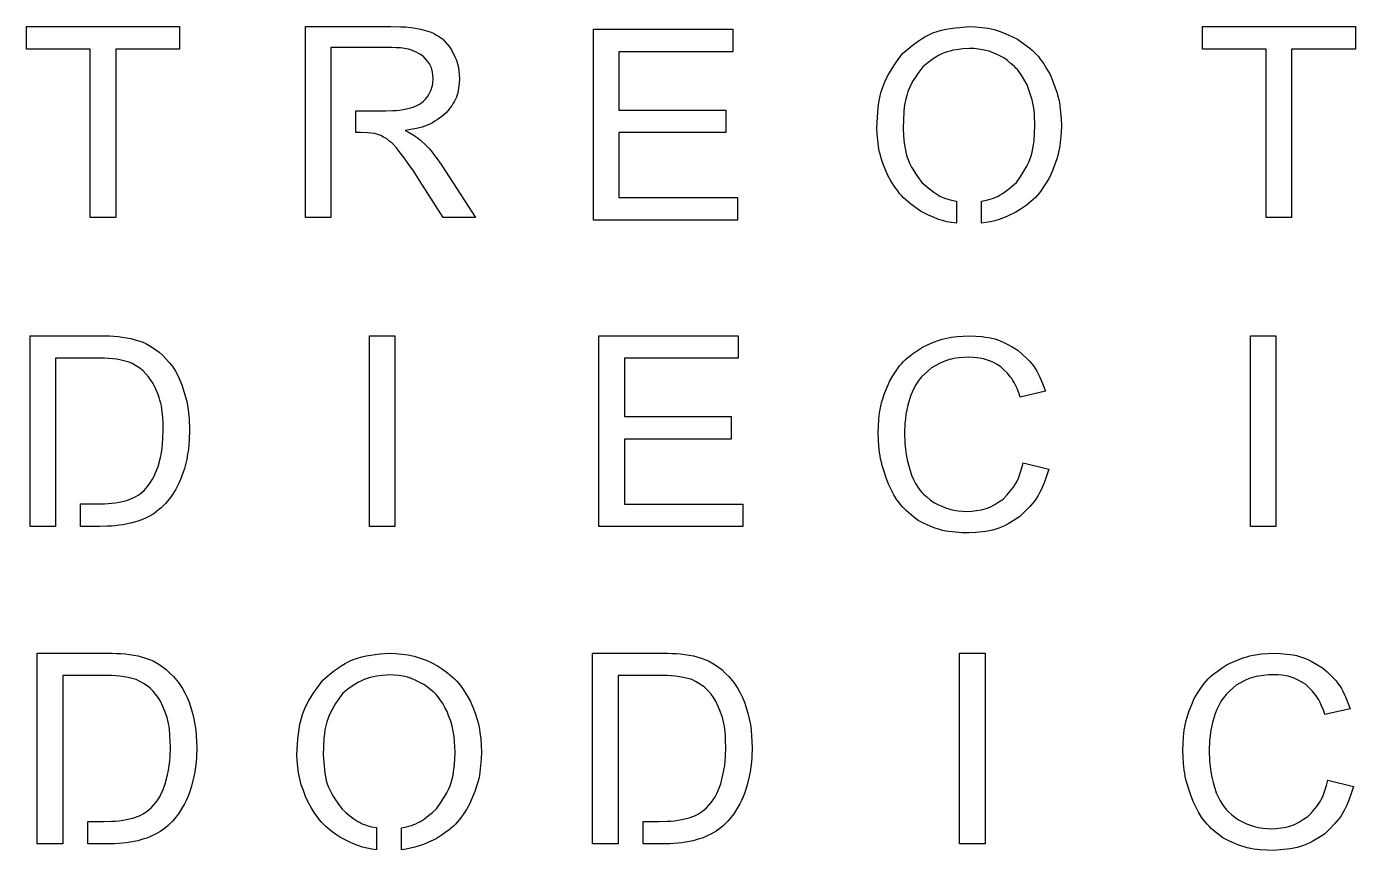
# Model space of a CAD drawing. Extents: x 0.8 to 30, y -21.9 to 7.4.
# Drawn here: x 0.855 to 3.742, y 4.213 to 6.004 of the extents above; entities that cross this region are included whole.
import ezdxf

# ---------------------------------------------------------------- set-up
doc = ezdxf.new("R2010")
doc.units = 0
doc.layers.get('0').update_dxf_attribs({"linetype": 'CONTINUOUS'})

msp = doc.modelspace()

# ---------------------------------------------------------------- linework, layer by layer
at = {"color": 1}
for points in [[(1.048169, 5.955245), (1.048169, 5.589301), (0.992684, 5.589301), (0.992684, 5.955245), (0.854544, 5.955245), (0.854544, 6.004207), (1.18688, 6.004207), (1.18688, 5.955245)], [(1.515889, 5.958358), (1.515889, 5.5893), (1.460404, 5.5893), (1.460404, 6.004207), (1.646306, 6.004207), (1.646306, 6.004207), (1.667969, 6.003841), (1.678747, 6.003274), (1.689456, 6.002253), (1.700078, 6.000628), (1.710611, 5.998436), (1.731534, 5.993013), (1.731534, 5.993013), (1.738603, 5.989536), (1.745512, 5.985869), (1.7521, 5.981818), (1.758207, 5.977207), (1.763734, 5.971923), (1.768798, 5.966099), (1.773553, 5.959916), (1.778152, 5.953551), (1.778152, 5.953551), (1.785573, 5.938755), (1.788743, 5.931211), (1.791302, 5.923497), (1.793097, 5.915572), (1.794281, 5.907476), (1.795579, 5.891005), (1.795579, 5.891005), (1.794701, 5.880657), (1.793479, 5.870441), (1.792638, 5.865422), (1.791569, 5.860486), (1.790232, 5.855649), (1.78859, 5.850928), (1.786642, 5.846336), (1.78435, 5.841861), (1.78183, 5.837488), (1.77908, 5.833203), (1.773072, 5.82482), (1.766709, 5.816573), (1.766709, 5.816573), (1.756867, 5.80892), (1.746845, 5.801656), (1.741708, 5.798292), (1.73646, 5.795155), (1.731079, 5.79232), (1.725541, 5.789826), (1.719858, 5.787672), (1.714045, 5.785782), (1.702102, 5.782683), (1.689865, 5.780226), (1.677479, 5.778072), (1.677479, 5.778072), (1.686328, 5.773661), (1.694933, 5.768869), (1.703091, 5.763381), (1.71094, 5.757413), (1.71094, 5.757413), (1.72367, 5.74462), (1.729819, 5.738044), (1.735712, 5.731256), (1.741303, 5.724222), (1.746662, 5.716996), (1.756985, 5.702222), (1.829916, 5.589297), (1.760132, 5.589297), (1.704647, 5.675618), (1.704647, 5.675618), (1.695057, 5.690199), (1.685256, 5.704637), (1.675066, 5.718806), (1.664602, 5.732786), (1.664602, 5.732786), (1.658288, 5.740458), (1.651608, 5.747764), (1.648018, 5.751166), (1.644237, 5.754378), (1.636411, 5.760516), (1.636411, 5.760516), (1.6304, 5.763993), (1.62422, 5.767092), (1.61775, 5.769511), (1.611101, 5.771552), (1.611101, 5.771552), (1.603417, 5.772572), (1.595709, 5.773253), (1.580214, 5.773543), (1.570372, 5.773543), (1.570372, 5.821093), (1.635152, 5.821093), (1.635152, 5.821093), (1.650261, 5.821394), (1.657778, 5.82181), (1.665252, 5.822528), (1.672665, 5.823662), (1.680021, 5.825174), (1.694638, 5.828877), (1.694638, 5.828877), (1.704232, 5.833269), (1.708788, 5.835764), (1.713054, 5.838636), (1.716958, 5.841962), (1.720548, 5.845666), (1.727231, 5.853754), (1.727231, 5.853754), (1.731922, 5.862499), (1.733946, 5.866967), (1.735588, 5.871547), (1.736734, 5.876268), (1.737498, 5.881102), (1.738376, 5.890962), (1.738376, 5.890962), (1.737689, 5.897894), (1.736734, 5.904716), (1.735283, 5.911311), (1.73429, 5.914486), (1.733067, 5.917585), (1.731616, 5.920571), (1.729936, 5.923443), (1.725994, 5.928946), (1.721533, 5.934222), (1.716812, 5.939385), (1.716812, 5.939385), (1.709006, 5.944075), (1.701096, 5.948436), (1.692984, 5.95214), (1.688821, 5.953652), (1.684574, 5.954899), (1.680247, 5.955882), (1.675854, 5.956638), (1.666902, 5.95762), (1.657793, 5.958112), (1.648604, 5.958347)], [(2.39927, 5.63233), (2.39927, 5.583368), (2.086382, 5.583368), (2.086382, 5.998275), (2.389545, 5.998275), (2.389545, 5.949312), (2.141867, 5.949312), (2.141867, 5.822237), (2.373815, 5.822237), (2.373815, 5.773557), (2.141867, 5.773557), (2.141867, 5.63233)], [(2.929704, 5.576816), (2.929704, 5.62473), (2.929704, 5.62473), (2.940528, 5.626733), (2.945818, 5.628018), (2.951004, 5.62953), (2.95608, 5.631306), (2.96103, 5.633347), (2.965854, 5.63569), (2.970559, 5.638298), (2.975161, 5.641171), (2.979672, 5.644232), (2.988471, 5.650876), (2.997065, 5.658), (3.005555, 5.665363), (3.005555, 5.665363), (3.015092, 5.679309), (3.019671, 5.686346), (3.024021, 5.693459), (3.02807, 5.700678), (3.031736, 5.708025), (3.034945, 5.715524), (3.037618, 5.7232), (3.039795, 5.731049), (3.041514, 5.739051), (3.042851, 5.747184), (3.043882, 5.755427), (3.045218, 5.772147), (3.046021, 5.789041), (3.046021, 5.789041), (3.044951, 5.811794), (3.043882, 5.823064), (3.042163, 5.834209), (3.039642, 5.845193), (3.036396, 5.856036), (3.032691, 5.866784), (3.028742, 5.877488), (3.028742, 5.877488), (3.024029, 5.886184), (3.019114, 5.894707), (3.01379, 5.902882), (3.010925, 5.906786), (3.00787, 5.910528), (3.004623, 5.914118), (3.001186, 5.917558), (2.993857, 5.924032), (2.986107, 5.930147), (2.978148, 5.936081), (2.978148, 5.936081), (2.969364, 5.94065), (2.960507, 5.944966), (2.951505, 5.948776), (2.946925, 5.950401), (2.942285, 5.951799), (2.932801, 5.953916), (2.923104, 5.955314), (2.913266, 5.956221), (2.903359, 5.956864), (2.903359, 5.956864), (2.889197, 5.955541), (2.875226, 5.953765), (2.86837, 5.952555), (2.861633, 5.951043), (2.855041, 5.949191), (2.848613, 5.946924), (2.842364, 5.944203), (2.836284, 5.941066), (2.830345, 5.937589), (2.824525, 5.933802), (2.813151, 5.925581), (2.801964, 5.916889), (2.801964, 5.916889), (2.79143, 5.901952), (2.786393, 5.894405), (2.781634, 5.886763), (2.777242, 5.878996), (2.773312, 5.87107), (2.769951, 5.86296), (2.767201, 5.854637), (2.764986, 5.846122), (2.763267, 5.837441), (2.762007, 5.828616), (2.76109, 5.81967), (2.760021, 5.80151), (2.759524, 5.783157), (2.759524, 5.783157), (2.760441, 5.76692), (2.761892, 5.750865), (2.762961, 5.742959), (2.764336, 5.735165), (2.766093, 5.727508), (2.768308, 5.720006), (2.77102, 5.712681), (2.774266, 5.705538), (2.777933, 5.698546), (2.781962, 5.691683), (2.786282, 5.684921), (2.790819, 5.678236), (2.800257, 5.664992), (2.800257, 5.664992), (2.808671, 5.657759), (2.817184, 5.650755), (2.825899, 5.644213), (2.834913, 5.638366), (2.839565, 5.635758), (2.844328, 5.633415), (2.849216, 5.631374), (2.854227, 5.629598), (2.859349, 5.628086), (2.864566, 5.626801), (2.875249, 5.624798), (2.875249, 5.576805), (2.875249, 5.576805), (2.864917, 5.578127), (2.854731, 5.579979), (2.844729, 5.582474), (2.834928, 5.585686), (2.825292, 5.589519), (2.815782, 5.593801), (2.796968, 5.603121), (2.796968, 5.603121), (2.786045, 5.610903), (2.775389, 5.618923), (2.765268, 5.627423), (2.76049, 5.631928), (2.755949, 5.636645), (2.751664, 5.641588), (2.747612, 5.646743), (2.740072, 5.65756), (2.733068, 5.668853), (2.726331, 5.680384), (2.726331, 5.680384), (2.721117, 5.69283), (2.716187, 5.70534), (2.711821, 5.717978), (2.70995, 5.724366), (2.708307, 5.73081), (2.706932, 5.737314), (2.705825, 5.743875), (2.704182, 5.757133), (2.703113, 5.77052), (2.702311, 5.783971), (2.702311, 5.783971), (2.703571, 5.806228), (2.704412, 5.817279), (2.705519, 5.828236), (2.706971, 5.839068), (2.70888, 5.849745), (2.711325, 5.860237), (2.71438, 5.870509), (2.718123, 5.880532), (2.722565, 5.89031), (2.727614, 5.899872), (2.733163, 5.909256), (2.739118, 5.918497), (2.745374, 5.927632), (2.75839, 5.94572), (2.75839, 5.94572), (2.774106, 5.958695), (2.782062, 5.964954), (2.790132, 5.970937), (2.798355, 5.976549), (2.806772, 5.981704), (2.815419, 5.986304), (2.824337, 5.990261), (2.833542, 5.993549), (2.843002, 5.996195), (2.852684, 5.998311), (2.862549, 6.000012), (2.87256, 6.001372), (2.882681, 6.002468), (2.903106, 6.004207), (2.903106, 6.004207), (2.916894, 6.003376), (2.930594, 6.002204), (2.944114, 6.00039), (2.950779, 5.999143), (2.957367, 5.997593), (2.963871, 5.995741), (2.970295, 5.993587), (2.982945, 5.988549), (2.995411, 5.98283), (3.007786, 5.976772), (3.007786, 5.976772), (3.018774, 5.969119), (3.029494, 5.96122), (3.03467, 5.9571), (3.039677, 5.952829), (3.044481, 5.948373), (3.049049, 5.943702), (3.053361, 5.938796), (3.057436, 5.933679), (3.065022, 5.922926), (3.072072, 5.91169), (3.078855, 5.900208), (3.078855, 5.900208), (3.084336, 5.886817), (3.089499, 5.873359), (3.094029, 5.85976), (3.095939, 5.852889), (3.097581, 5.845954), (3.098956, 5.838958), (3.100064, 5.831906), (3.101629, 5.817661), (3.102622, 5.803284), (3.10331, 5.788843), (3.10331, 5.788843), (3.102584, 5.774164), (3.101553, 5.759552), (3.099873, 5.745084), (3.098727, 5.737926), (3.097275, 5.730828), (3.095519, 5.723802), (3.093494, 5.716841), (3.088732, 5.703076), (3.083304, 5.689462), (3.077549, 5.675924), (3.077549, 5.675924), (3.070567, 5.664465), (3.063318, 5.653263), (3.059499, 5.647839), (3.055519, 5.642575), (3.051337, 5.637503), (3.046918, 5.632657), (3.042236, 5.628062), (3.037313, 5.623696), (3.032179, 5.619528), (3.026874, 5.615525), (3.015883, 5.607883), (3.004612, 5.600502), (3.004612, 5.600502), (2.986497, 5.592274), (2.977357, 5.588476), (2.968122, 5.585074), (2.958757, 5.582164), (2.949232, 5.579858), (2.939554, 5.578158)], [(3.603671, 5.955214), (3.603671, 5.58927), (3.548186, 5.58927), (3.548186, 5.955214), (3.410046, 5.955214), (3.410046, 6.004176), (3.742382, 6.004176), (3.742382, 5.955214)], [(0.917553, 4.917255), (0.862068, 4.917255), (0.862068, 5.332162), (1.0065, 5.332162), (1.0065, 5.332162), (1.025279, 5.331978), (1.034652, 5.331684), (1.044001, 5.331155), (1.053324, 5.330285), (1.062617, 5.329114), (1.081152, 5.326204), (1.081152, 5.326204), (1.097785, 5.321309), (1.105889, 5.318437), (1.113742, 5.315073), (1.121277, 5.311056), (1.128545, 5.306501), (1.142638, 5.296501), (1.142638, 5.296501), (1.150556, 5.288821), (1.158252, 5.28099), (1.165505, 5.272853), (1.168904, 5.26862), (1.172112, 5.264255), (1.177902, 5.255109), (1.18305, 5.24552), (1.187771, 5.235637), (1.192278, 5.225606), (1.192278, 5.225606), (1.199527, 5.201474), (1.202582, 5.189316), (1.204988, 5.177044), (1.206631, 5.164644), (1.207662, 5.152141), (1.208731, 5.12697), (1.208731, 5.12697), (1.208044, 5.105745), (1.207356, 5.095178), (1.206249, 5.084667), (1.204607, 5.074228), (1.202506, 5.06385), (1.197556, 5.043195), (1.197556, 5.043195), (1.192106, 5.027291), (1.189089, 5.019468), (1.185766, 5.011803), (1.182023, 5.004339), (1.177883, 4.997052), (1.168973, 4.982773), (1.168973, 4.982773), (1.160578, 4.972213), (1.156189, 4.967122), (1.151576, 4.962258), (1.146672, 4.957685), (1.141519, 4.953361), (1.130795, 4.94513), (1.130795, 4.94513), (1.118932, 4.938418), (1.112886, 4.935318), (1.106703, 4.932559), (1.100359, 4.930178), (1.093889, 4.928062), (1.080743, 4.92432), (1.080743, 4.92432), (1.064057, 4.921183), (1.055689, 4.91986), (1.047286, 4.91884), (1.038845, 4.91816), (1.030378, 4.917744), (1.01339, 4.917328), (0.972085, 4.917328), (0.972085, 4.966291), (1.007097, 4.966291), (1.007097, 4.966291), (1.023573, 4.966585), (1.031777, 4.967001), (1.039943, 4.967719), (1.048055, 4.968815), (1.056117, 4.970327), (1.072158, 4.973955), (1.072158, 4.973955), (1.08244, 4.977848), (1.087436, 4.98004), (1.092259, 4.982535), (1.096862, 4.985407), (1.101269, 4.988582), (1.109763, 4.995491), (1.109763, 4.995491), (1.119617, 5.00735), (1.124158, 5.013507), (1.128233, 5.019932), (1.131785, 5.026667), (1.134917, 5.03364), (1.140505, 5.047987), (1.140505, 5.047987), (1.145496, 5.067659), (1.147597, 5.077554), (1.149201, 5.087516), (1.150271, 5.097554), (1.15092, 5.107649), (1.151531, 5.127941), (1.151531, 5.127941), (1.15123, 5.140995), (1.150657, 5.153985), (1.149511, 5.166843), (1.148632, 5.173204), (1.147487, 5.179508), (1.146074, 5.185748), (1.144355, 5.191916), (1.142369, 5.198023), (1.140154, 5.204078), (1.135227, 5.216074), (1.129937, 5.227991), (1.129937, 5.227991), (1.124785, 5.235421), (1.119461, 5.242659), (1.113789, 5.249511), (1.107598, 5.255781), (1.104237, 5.258653), (1.100723, 5.261337), (1.093283, 5.266208), (1.085454, 5.270642), (1.077429, 5.27486), (1.077429, 5.27486), (1.059773, 5.279119), (1.050885, 5.28082), (1.041933, 5.282029), (1.032916, 5.282785), (1.023849, 5.283163), (1.005638, 5.283346), (0.917549, 5.283346)], [(1.655156, 5.332162), (1.655156, 4.917256), (1.599672, 4.917256), (1.599672, 5.332162)], [(2.411001, 4.966218), (2.411001, 4.917256), (2.098114, 4.917256), (2.098114, 5.332162), (2.401277, 5.332162), (2.401277, 5.2832), (2.153598, 5.2832), (2.153598, 5.156124), (2.385547, 5.156124), (2.385547, 5.107444), (2.153598, 5.107444), (2.153598, 4.966218)], [(2.897731, 4.950162), (2.897731, 4.950162), (2.908494, 4.950918), (2.919146, 4.952014), (2.929573, 4.953753), (2.934668, 4.954962), (2.939663, 4.956436), (2.944548, 4.95825), (2.94933, 4.960329), (2.958641, 4.965242), (2.967716, 4.970832), (2.976672, 4.976762), (2.976672, 4.976762), (2.984674, 4.98522), (2.992335, 4.993868), (2.995925, 4.998324), (2.999324, 5.002897), (3.002456, 5.00761), (3.005282, 5.012489), (3.007841, 5.017531), (3.010133, 5.02272), (3.014067, 5.033446), (3.01739, 5.044501), (3.020445, 5.055722), (3.075929, 5.041855), (3.075929, 5.041855), (3.071216, 5.027055), (3.066114, 5.012489), (3.063288, 5.005368), (3.060232, 4.998395), (3.056871, 4.991596), (3.053166, 4.985005), (3.049099, 4.978644), (3.044657, 4.972514), (3.039891, 4.966576), (3.034857, 4.960805), (3.024197, 4.949618), (3.01311, 4.938695), (3.01311, 4.938695), (3.000433, 4.930732), (2.987604, 4.92323), (2.981085, 4.919791), (2.974466, 4.916654), (2.967733, 4.913857), (2.960866, 4.911476), (2.953857, 4.90951), (2.946723, 4.907923), (2.939481, 4.906638), (2.932148, 4.905618), (2.917287, 4.904181), (2.902285, 4.903199), (2.902285, 4.903199), (2.887753, 4.903766), (2.873312, 4.904673), (2.859051, 4.906298), (2.85202, 4.90747), (2.845069, 4.908944), (2.838205, 4.910758), (2.831437, 4.912912), (2.82475, 4.915369), (2.818127, 4.91809), (2.805027, 4.924084), (2.792034, 4.930479), (2.792034, 4.930479), (2.781703, 4.938548), (2.771666, 4.946851), (2.766849, 4.951167), (2.762217, 4.955631), (2.757805, 4.960272), (2.75365, 4.965121), (2.749766, 4.970189), (2.746137, 4.975454), (2.739438, 4.986456), (2.733293, 4.997904), (2.727423, 5.009575), (2.727423, 5.009575), (2.722549, 5.023064), (2.717947, 5.036606), (2.713887, 5.050257), (2.71213, 5.057139), (2.710641, 5.064067), (2.709381, 5.071044), (2.708349, 5.078066), (2.70686, 5.092224), (2.705905, 5.106484), (2.705218, 5.120797), (2.705218, 5.120797), (2.705867, 5.13548), (2.706822, 5.150095), (2.708388, 5.164574), (2.709495, 5.17174), (2.71087, 5.178849), (2.712551, 5.18589), (2.714537, 5.192863), (2.719208, 5.206654), (2.724551, 5.220294), (2.73023, 5.233859), (2.73023, 5.233859), (2.737055, 5.245), (2.744144, 5.255893), (2.751759, 5.266282), (2.755846, 5.271211), (2.760162, 5.27592), (2.764734, 5.280387), (2.769542, 5.284628), (2.774549, 5.288676), (2.779724, 5.292565), (2.790445, 5.299991), (2.801437, 5.307161), (2.801437, 5.307161), (2.813544, 5.312664), (2.825728, 5.317861), (2.838068, 5.322449), (2.84432, 5.324414), (2.850641, 5.326115), (2.857034, 5.327513), (2.863493, 5.328647), (2.87657, 5.33031), (2.8898, 5.331368), (2.903106, 5.332162), (2.903106, 5.332162), (2.917314, 5.33133), (2.9314, 5.330121), (2.938359, 5.329252), (2.945241, 5.328118), (2.952032, 5.32672), (2.958719, 5.324981), (2.965285, 5.322827), (2.971735, 5.320332), (2.978087, 5.317498), (2.984354, 5.314399), (2.996706, 5.307648), (3.008924, 5.300475), (3.008924, 5.300475), (3.019179, 5.291178), (3.029067, 5.281638), (3.033761, 5.276702), (3.038229, 5.271615), (3.042423, 5.266347), (3.046299, 5.26087), (3.049851, 5.255171), (3.053098, 5.249275), (3.056077, 5.243209), (3.058865, 5.236999), (3.063952, 5.22427), (3.068699, 5.211318), (3.014073, 5.198581), (3.014073, 5.198581), (3.010636, 5.208015), (3.006969, 5.217305), (3.002852, 5.226307), (3.00056, 5.230654), (2.998078, 5.234875), (2.995366, 5.238953), (2.992425, 5.242884), (2.985982, 5.250382), (2.979012, 5.257537), (2.971778, 5.264521), (2.971778, 5.264521), (2.963719, 5.269234), (2.955573, 5.273668), (2.947251, 5.277534), (2.942996, 5.279159), (2.938665, 5.280557), (2.934254, 5.281691), (2.929774, 5.282598), (2.920645, 5.283883), (2.911357, 5.284677), (2.901992, 5.285206), (2.901992, 5.285206), (2.89121, 5.284639), (2.880512, 5.28377), (2.869983, 5.282334), (2.864807, 5.281313), (2.859705, 5.280066), (2.854686, 5.278517), (2.849748, 5.276702), (2.840074, 5.272413), (2.830587, 5.267496), (2.821195, 5.262265), (2.821195, 5.262265), (2.813644, 5.255915), (2.80633, 5.249396), (2.79949, 5.242529), (2.79632, 5.2389), (2.793341, 5.235121), (2.790591, 5.231187), (2.78807, 5.227105), (2.783506, 5.218582), (2.779412, 5.209719), (2.775551, 5.200686), (2.775551, 5.200686), (2.76999, 5.181135), (2.767583, 5.171297), (2.765636, 5.161384), (2.764261, 5.15138), (2.763382, 5.1413), (2.762351, 5.121016), (2.762351, 5.121016), (2.763306, 5.097413), (2.764261, 5.085693), (2.765788, 5.074071), (2.76808, 5.062578), (2.771021, 5.051194), (2.777957, 5.028612), (2.777957, 5.028612), (2.782177, 5.019742), (2.78663, 5.011057), (2.791542, 5.002746), (2.794254, 4.998788), (2.797156, 4.994998), (2.800288, 4.991369), (2.803611, 4.98793), (2.81081, 4.981482), (2.818498, 4.975432), (2.826431, 4.969577), (2.826431, 4.969577), (2.83483, 4.965344), (2.843293, 4.961342), (2.851887, 4.957789), (2.860671, 4.954917), (2.869688, 4.952914), (2.878901, 4.951591), (2.888239, 4.950721)], [(3.569488, 5.332162), (3.569488, 4.917255), (3.514004, 4.917255), (3.514004, 5.332162)], [(0.933103, 4.227106), (0.877618, 4.227106), (0.877618, 4.642012), (1.02205, 4.642012), (1.02205, 4.642012), (1.040829, 4.641828), (1.050202, 4.641534), (1.059551, 4.641005), (1.068874, 4.640136), (1.078167, 4.638964), (1.096702, 4.636054), (1.096702, 4.636054), (1.113335, 4.63116), (1.121439, 4.628287), (1.129292, 4.624924), (1.136827, 4.620906), (1.144095, 4.616352), (1.158188, 4.606351), (1.158188, 4.606351), (1.166106, 4.598671), (1.173802, 4.59084), (1.181054, 4.582703), (1.184454, 4.57847), (1.187662, 4.574105), (1.193452, 4.564959), (1.1986, 4.55537), (1.203321, 4.545487), (1.207828, 4.535457), (1.207828, 4.535457), (1.215077, 4.511325), (1.218132, 4.499166), (1.220538, 4.486894), (1.222181, 4.474494), (1.223212, 4.461992), (1.224281, 4.436821), (1.224281, 4.436821), (1.223594, 4.415595), (1.222906, 4.405028), (1.221799, 4.394517), (1.220156, 4.384078), (1.218056, 4.3737), (1.213106, 4.353045), (1.213106, 4.353045), (1.207656, 4.337141), (1.204639, 4.329318), (1.201316, 4.321653), (1.197573, 4.314189), (1.193433, 4.306902), (1.184522, 4.292623), (1.184522, 4.292623), (1.176128, 4.282064), (1.171739, 4.276973), (1.167126, 4.272109), (1.162222, 4.267535), (1.157069, 4.263212), (1.146345, 4.25498), (1.146345, 4.25498), (1.134482, 4.248268), (1.128436, 4.245169), (1.122253, 4.24241), (1.115909, 4.240029), (1.109439, 4.237912), (1.096293, 4.23417), (1.096293, 4.23417), (1.079606, 4.231034), (1.071238, 4.229711), (1.062836, 4.22869), (1.054395, 4.22801), (1.045928, 4.227594), (1.02894, 4.227179), (0.987635, 4.227179), (0.987635, 4.276141), (1.022647, 4.276141), (1.022647, 4.276141), (1.039123, 4.276436), (1.047327, 4.276851), (1.055493, 4.277569), (1.063605, 4.278666), (1.071667, 4.280177), (1.087708, 4.283806), (1.087708, 4.283806), (1.09799, 4.287698), (1.102985, 4.28989), (1.107809, 4.292385), (1.112411, 4.295257), (1.116819, 4.298432), (1.125313, 4.305341), (1.125313, 4.305341), (1.135167, 4.317201), (1.139708, 4.323357), (1.143783, 4.329783), (1.147335, 4.336517), (1.150467, 4.343491), (1.156055, 4.357837), (1.156055, 4.357837), (1.161046, 4.377509), (1.163147, 4.387404), (1.164751, 4.397367), (1.16582, 4.407405), (1.16647, 4.4175), (1.167081, 4.437791), (1.167081, 4.437791), (1.166779, 4.450846), (1.166207, 4.463836), (1.165061, 4.476693), (1.164182, 4.483054), (1.163037, 4.489358), (1.161623, 4.495598), (1.159905, 4.501766), (1.157919, 4.507874), (1.155704, 4.513928), (1.150777, 4.525924), (1.145487, 4.537841), (1.145487, 4.537841), (1.140335, 4.545271), (1.135011, 4.552509), (1.129339, 4.559361), (1.123148, 4.565631), (1.119787, 4.568504), (1.116273, 4.571187), (1.108833, 4.576059), (1.101004, 4.580492), (1.092979, 4.58471), (1.092979, 4.58471), (1.075323, 4.588969), (1.066435, 4.59067), (1.057483, 4.591879), (1.048465, 4.592635), (1.039398, 4.593013), (1.021188, 4.593196), (0.933099, 4.593196)], [(1.669507, 4.214621), (1.669507, 4.262535), (1.669507, 4.262535), (1.680331, 4.264538), (1.685621, 4.265823), (1.690808, 4.267335), (1.695883, 4.269111), (1.700833, 4.271152), (1.705657, 4.273496), (1.710362, 4.276103), (1.714965, 4.278976), (1.719475, 4.282037), (1.728275, 4.288681), (1.736868, 4.295806), (1.745359, 4.303168), (1.745359, 4.303168), (1.754895, 4.317114), (1.759475, 4.324152), (1.763825, 4.331264), (1.767873, 4.338483), (1.77154, 4.34583), (1.774748, 4.353329), (1.777422, 4.361005), (1.779599, 4.368855), (1.781317, 4.376856), (1.782654, 4.384989), (1.783685, 4.393232), (1.785022, 4.409952), (1.785824, 4.426847), (1.785824, 4.426847), (1.784755, 4.449599), (1.783685, 4.460869), (1.781966, 4.472015), (1.779446, 4.482998), (1.776199, 4.493841), (1.772495, 4.50459), (1.768545, 4.515293), (1.768545, 4.515293), (1.763832, 4.52399), (1.758917, 4.532512), (1.753593, 4.540687), (1.750728, 4.544591), (1.747673, 4.548333), (1.744427, 4.551924), (1.740989, 4.555363), (1.73366, 4.561837), (1.725911, 4.567952), (1.717951, 4.573886), (1.717951, 4.573886), (1.709167, 4.578455), (1.70031, 4.582771), (1.691308, 4.586581), (1.686729, 4.588206), (1.682088, 4.589605), (1.672605, 4.591721), (1.662908, 4.593119), (1.653069, 4.594027), (1.643162, 4.594669), (1.643162, 4.594669), (1.629, 4.593346), (1.615029, 4.59157), (1.608173, 4.59036), (1.601436, 4.588849), (1.594844, 4.586997), (1.588416, 4.584729), (1.582168, 4.582008), (1.576088, 4.578871), (1.570149, 4.575394), (1.564328, 4.571607), (1.552954, 4.563387), (1.541767, 4.554694), (1.541767, 4.554694), (1.531234, 4.539758), (1.526196, 4.53221), (1.521437, 4.524568), (1.517045, 4.516801), (1.513115, 4.508876), (1.509754, 4.500765), (1.507004, 4.492443), (1.504789, 4.483928), (1.50307, 4.475246), (1.50181, 4.466421), (1.500893, 4.457475), (1.499824, 4.439315), (1.499327, 4.420962), (1.499327, 4.420962), (1.500244, 4.404726), (1.501695, 4.38867), (1.502765, 4.380764), (1.50414, 4.372971), (1.505897, 4.365313), (1.508112, 4.357811), (1.510824, 4.350487), (1.51407, 4.343344), (1.517736, 4.336352), (1.521766, 4.329488), (1.526085, 4.322727), (1.530623, 4.316041), (1.54006, 4.302798), (1.54006, 4.302798), (1.548474, 4.295564), (1.556987, 4.28856), (1.565703, 4.282018), (1.574716, 4.276171), (1.579368, 4.273564), (1.584131, 4.27122), (1.58902, 4.269179), (1.594031, 4.267403), (1.599152, 4.265891), (1.604369, 4.264606), (1.615052, 4.262603), (1.615052, 4.21461), (1.615052, 4.21461), (1.604721, 4.215933), (1.594535, 4.217785), (1.584532, 4.220279), (1.574732, 4.223492), (1.565096, 4.227324), (1.555586, 4.231606), (1.536772, 4.240926), (1.536772, 4.240926), (1.525849, 4.248708), (1.515193, 4.256728), (1.505072, 4.265228), (1.500294, 4.269733), (1.495753, 4.27445), (1.491467, 4.279393), (1.487415, 4.284549), (1.479876, 4.295365), (1.472871, 4.306658), (1.466134, 4.318189), (1.466134, 4.318189), (1.460921, 4.330635), (1.45599, 4.343145), (1.451625, 4.355784), (1.449753, 4.362171), (1.448111, 4.368615), (1.446736, 4.375119), (1.445628, 4.38168), (1.443986, 4.394939), (1.442917, 4.408325), (1.442114, 4.421776), (1.442114, 4.421776), (1.443375, 4.444034), (1.444215, 4.455085), (1.445323, 4.466041), (1.446774, 4.476873), (1.448684, 4.48755), (1.451128, 4.498042), (1.454183, 4.508314), (1.457926, 4.518338), (1.462368, 4.528115), (1.467417, 4.537677), (1.472967, 4.547061), (1.478921, 4.556302), (1.485177, 4.565437), (1.498193, 4.583525), (1.498193, 4.583525), (1.51391, 4.5965), (1.521865, 4.602759), (1.529935, 4.608742), (1.538158, 4.614354), (1.546576, 4.619509), (1.555223, 4.624109), (1.564141, 4.628066), (1.573345, 4.631354), (1.582806, 4.634), (1.592488, 4.636116), (1.602353, 4.637817), (1.612363, 4.639178), (1.622484, 4.640274), (1.64291, 4.642012), (1.64291, 4.642012), (1.656698, 4.641181), (1.670397, 4.640009), (1.683918, 4.638195), (1.690582, 4.636948), (1.697171, 4.635398), (1.703675, 4.633546), (1.710099, 4.631392), (1.722748, 4.626354), (1.735215, 4.620636), (1.747589, 4.614577), (1.747589, 4.614577), (1.758577, 4.606924), (1.769298, 4.599025), (1.774473, 4.594905), (1.77948, 4.590635), (1.784285, 4.586179), (1.788853, 4.581507), (1.793165, 4.576601), (1.79724, 4.571484), (1.804825, 4.560732), (1.811875, 4.549495), (1.818658, 4.538013), (1.818658, 4.538013), (1.824139, 4.524623), (1.829303, 4.511164), (1.833832, 4.497566), (1.835742, 4.490695), (1.837384, 4.483759), (1.838759, 4.476764), (1.839867, 4.469711), (1.841433, 4.455466), (1.842426, 4.441089), (1.843113, 4.426648), (1.843113, 4.426648), (1.842388, 4.411969), (1.841356, 4.397357), (1.839676, 4.38289), (1.83853, 4.375731), (1.837079, 4.368634), (1.835322, 4.361608), (1.833298, 4.354646), (1.828535, 4.340881), (1.823108, 4.327268), (1.817352, 4.31373), (1.817352, 4.31373), (1.810371, 4.30227), (1.803122, 4.291068), (1.799302, 4.285645), (1.795323, 4.28038), (1.79114, 4.275308), (1.786721, 4.270463), (1.782039, 4.265867), (1.777116, 4.261502), (1.771983, 4.257333), (1.766678, 4.25333), (1.755686, 4.245688), (1.744415, 4.238307), (1.744415, 4.238307), (1.7263, 4.230079), (1.717161, 4.226281), (1.707926, 4.222879), (1.698561, 4.219969), (1.689035, 4.217664), (1.679357, 4.215963)], [(2.140059, 4.227106), (2.084574, 4.227106), (2.084574, 4.642012), (2.229006, 4.642012), (2.229006, 4.642012), (2.247785, 4.641828), (2.257158, 4.641534), (2.266507, 4.641005), (2.27583, 4.640136), (2.285123, 4.638964), (2.303658, 4.636054), (2.303658, 4.636054), (2.320291, 4.63116), (2.328395, 4.628287), (2.336248, 4.624924), (2.343783, 4.620906), (2.351051, 4.616352), (2.365144, 4.606351), (2.365144, 4.606351), (2.373062, 4.598671), (2.380758, 4.59084), (2.38801, 4.582703), (2.39141, 4.57847), (2.394618, 4.574105), (2.400408, 4.564959), (2.405556, 4.55537), (2.410277, 4.545487), (2.414784, 4.535457), (2.414784, 4.535457), (2.422033, 4.511325), (2.425088, 4.499166), (2.427494, 4.486894), (2.429137, 4.474494), (2.430168, 4.461992), (2.431237, 4.436821), (2.431237, 4.436821), (2.43055, 4.415595), (2.429862, 4.405028), (2.428755, 4.394517), (2.427112, 4.384078), (2.425012, 4.3737), (2.420062, 4.353045), (2.420062, 4.353045), (2.414612, 4.337141), (2.411595, 4.329318), (2.408272, 4.321653), (2.404529, 4.314189), (2.400389, 4.306902), (2.391478, 4.292623), (2.391478, 4.292623), (2.383084, 4.282064), (2.378695, 4.276973), (2.374082, 4.272109), (2.369178, 4.267535), (2.364025, 4.263212), (2.353301, 4.25498), (2.353301, 4.25498), (2.341438, 4.248268), (2.335392, 4.245169), (2.329209, 4.24241), (2.322865, 4.240029), (2.316395, 4.237912), (2.303249, 4.23417), (2.303249, 4.23417), (2.286562, 4.231034), (2.278194, 4.229711), (2.269792, 4.22869), (2.261351, 4.22801), (2.252884, 4.227594), (2.235896, 4.227179), (2.194591, 4.227179), (2.194591, 4.276141), (2.229603, 4.276141), (2.229603, 4.276141), (2.246079, 4.276436), (2.254283, 4.276851), (2.262449, 4.277569), (2.270561, 4.278666), (2.278623, 4.280177), (2.294664, 4.283806), (2.294664, 4.283806), (2.304946, 4.287698), (2.309941, 4.28989), (2.314765, 4.292385), (2.319368, 4.295257), (2.323775, 4.298432), (2.332269, 4.305341), (2.332269, 4.305341), (2.342123, 4.317201), (2.346664, 4.323357), (2.350739, 4.329783), (2.354291, 4.336517), (2.357423, 4.343491), (2.363011, 4.357837), (2.363011, 4.357837), (2.368002, 4.377509), (2.370103, 4.387404), (2.371707, 4.397367), (2.372776, 4.407405), (2.373426, 4.4175), (2.374037, 4.437791), (2.374037, 4.437791), (2.373736, 4.450846), (2.373163, 4.463836), (2.372017, 4.476693), (2.371138, 4.483054), (2.369993, 4.489358), (2.368579, 4.495598), (2.366861, 4.501766), (2.364875, 4.507874), (2.36266, 4.513928), (2.357733, 4.525924), (2.352443, 4.537841), (2.352443, 4.537841), (2.347291, 4.545271), (2.341967, 4.552509), (2.336295, 4.559361), (2.330104, 4.565631), (2.326743, 4.568504), (2.323229, 4.571187), (2.315789, 4.576059), (2.30796, 4.580492), (2.299935, 4.58471), (2.299935, 4.58471), (2.282279, 4.588969), (2.273391, 4.59067), (2.264439, 4.591879), (2.255421, 4.592635), (2.246354, 4.593013), (2.228144, 4.593196), (2.140055, 4.593196)], [(2.937758, 4.642012), (2.937758, 4.227106), (2.882273, 4.227106), (2.882273, 4.642012)], [(3.559708, 4.260009), (3.559708, 4.260009), (3.570471, 4.260765), (3.581123, 4.261861), (3.591549, 4.263599), (3.596644, 4.264809), (3.60164, 4.266283), (3.606525, 4.268097), (3.611307, 4.270175), (3.620618, 4.275089), (3.629693, 4.280678), (3.638649, 4.286608), (3.638649, 4.286608), (3.64665, 4.295067), (3.654312, 4.303714), (3.657902, 4.30817), (3.661301, 4.312743), (3.664433, 4.317456), (3.667259, 4.322335), (3.669818, 4.327377), (3.67211, 4.332566), (3.676044, 4.343293), (3.679405, 4.354347), (3.68246, 4.365569), (3.737945, 4.351702), (3.737945, 4.351702), (3.733232, 4.336901), (3.728133, 4.322335), (3.725307, 4.315215), (3.722251, 4.308242), (3.71889, 4.301443), (3.715224, 4.294851), (3.711156, 4.288491), (3.706714, 4.28236), (3.701948, 4.276423), (3.696914, 4.270652), (3.686254, 4.259468), (3.675167, 4.248546), (3.675167, 4.248546), (3.662491, 4.240582), (3.649658, 4.23308), (3.643138, 4.229641), (3.63652, 4.226504), (3.629786, 4.223707), (3.622919, 4.221326), (3.615911, 4.219361), (3.608776, 4.217773), (3.601535, 4.216488), (3.594202, 4.215468), (3.579341, 4.214032), (3.564339, 4.213049), (3.564339, 4.213049), (3.549806, 4.213616), (3.535362, 4.214523), (3.521101, 4.216148), (3.514069, 4.21732), (3.507118, 4.218794), (3.500255, 4.220608), (3.493487, 4.222762), (3.4868, 4.225219), (3.480177, 4.22794), (3.467077, 4.233934), (3.454084, 4.240329), (3.454084, 4.240329), (3.443752, 4.248398), (3.433715, 4.256702), (3.428899, 4.261018), (3.424266, 4.265481), (3.419851, 4.270122), (3.415696, 4.274971), (3.411812, 4.28004), (3.408183, 4.285304), (3.401484, 4.296306), (3.395339, 4.307754), (3.389469, 4.319425), (3.389469, 4.319425), (3.384595, 4.332914), (3.379993, 4.346456), (3.375933, 4.360107), (3.374176, 4.36699), (3.372687, 4.373917), (3.371426, 4.380894), (3.370395, 4.387916), (3.368906, 4.402074), (3.367951, 4.416334), (3.367263, 4.430647), (3.367263, 4.430647), (3.367913, 4.44533), (3.368868, 4.459945), (3.370433, 4.474424), (3.371541, 4.48159), (3.372916, 4.488699), (3.374596, 4.49574), (3.376582, 4.502713), (3.381253, 4.516504), (3.386597, 4.530144), (3.392276, 4.543709), (3.392276, 4.543709), (3.399101, 4.554851), (3.40619, 4.565743), (3.413805, 4.576133), (3.417892, 4.581061), (3.422208, 4.58577), (3.426779, 4.590238), (3.431588, 4.594478), (3.436595, 4.598526), (3.44177, 4.602415), (3.452491, 4.609842), (3.463483, 4.617011), (3.463483, 4.617011), (3.47559, 4.622514), (3.487777, 4.627711), (3.500117, 4.632299), (3.50637, 4.634264), (3.512691, 4.635965), (3.519084, 4.637364), (3.525542, 4.638497), (3.538624, 4.64016), (3.551854, 4.641219), (3.56516, 4.642012), (3.56516, 4.642012), (3.579368, 4.641181), (3.593453, 4.639971), (3.600412, 4.639102), (3.607294, 4.637968), (3.614085, 4.63657), (3.620773, 4.634831), (3.627338, 4.632715), (3.633789, 4.63022), (3.64014, 4.627386), (3.646408, 4.624287), (3.658759, 4.617533), (3.670977, 4.610356), (3.670977, 4.610356), (3.681228, 4.601058), (3.691116, 4.591519), (3.69581, 4.586583), (3.700279, 4.581496), (3.704472, 4.576227), (3.708349, 4.570751), (3.711901, 4.565051), (3.715147, 4.559156), (3.718126, 4.55309), (3.720915, 4.54688), (3.726002, 4.534154), (3.730749, 4.521202), (3.676123, 4.508466), (3.676123, 4.508466), (3.672685, 4.517899), (3.669019, 4.527189), (3.664902, 4.536192), (3.66261, 4.540538), (3.660127, 4.54476), (3.657416, 4.548838), (3.654475, 4.552768), (3.648032, 4.560267), (3.641062, 4.567421), (3.633828, 4.574406), (3.633828, 4.574406), (3.625769, 4.579119), (3.617623, 4.583552), (3.6093, 4.587418), (3.605046, 4.589043), (3.600715, 4.590442), (3.596303, 4.591576), (3.591823, 4.592483), (3.582695, 4.593768), (3.573407, 4.594524), (3.564042, 4.595053), (3.564042, 4.595053), (3.55326, 4.594486), (3.542562, 4.593616), (3.532032, 4.59218), (3.526857, 4.59116), (3.521755, 4.589913), (3.516736, 4.588363), (3.511801, 4.586549), (3.502127, 4.582255), (3.49264, 4.577338), (3.483248, 4.572108), (3.483248, 4.572108), (3.475698, 4.565758), (3.468384, 4.559239), (3.461543, 4.552371), (3.458373, 4.548743), (3.455433, 4.544964), (3.452683, 4.541029), (3.450162, 4.536947), (3.445598, 4.528425), (3.441504, 4.519562), (3.437642, 4.510529), (3.437642, 4.510529), (3.432085, 4.490978), (3.429679, 4.48114), (3.427769, 4.471227), (3.426394, 4.461223), (3.425516, 4.451143), (3.424485, 4.430858), (3.424485, 4.430858), (3.42544, 4.407256), (3.426394, 4.395536), (3.427922, 4.383914), (3.430214, 4.372421), (3.433155, 4.361037), (3.44009, 4.338455), (3.44009, 4.338455), (3.444311, 4.329584), (3.44876, 4.320899), (3.453672, 4.312588), (3.456384, 4.308631), (3.459286, 4.304837), (3.462418, 4.301246), (3.465779, 4.297807), (3.472978, 4.291359), (3.480667, 4.285308), (3.488599, 4.279454), (3.488599, 4.279454), (3.496998, 4.275221), (3.505461, 4.271215), (3.514055, 4.267662), (3.522839, 4.26479), (3.531857, 4.262787), (3.541069, 4.261464), (3.550407, 4.260594)]]:
    msp.add_lwpolyline(points, close=True, dxfattribs=at)

doc.saveas('drawing.dxf')
